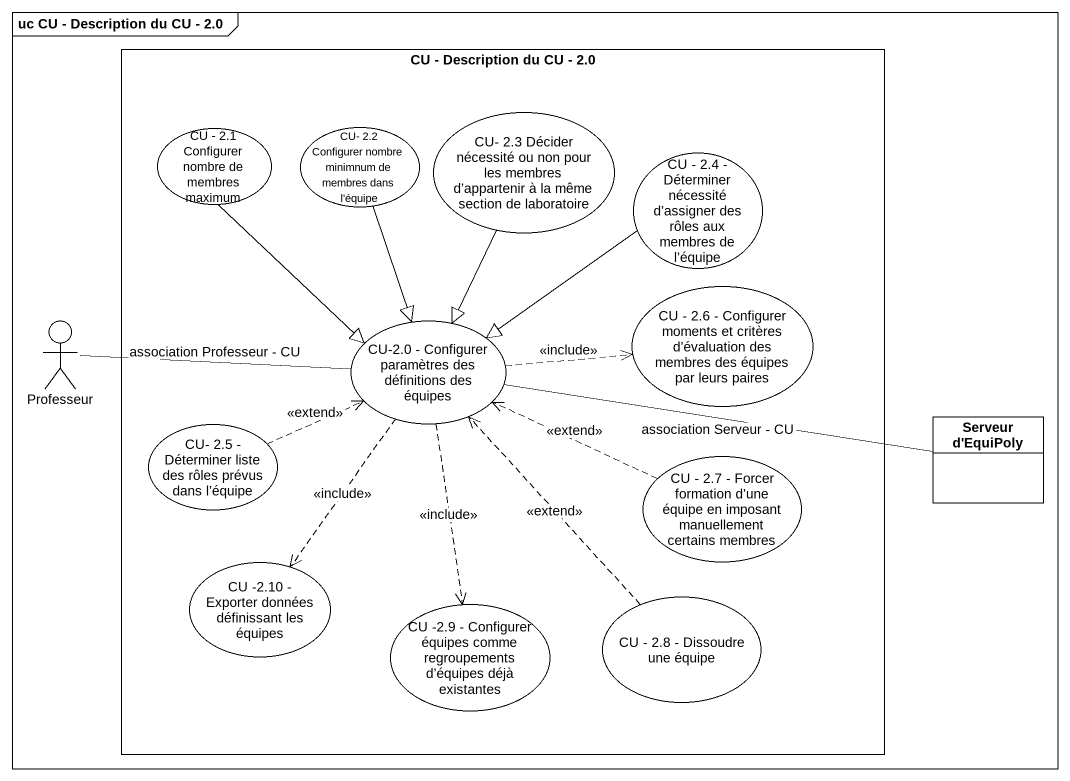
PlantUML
@startuml
mainframe uc CU - Description du CU - 2.0
allowmixing
hide circle
hide empty members
rectangle "CU - Description du CU - 2.0" as CU_Description_du_CU_2_0 {
  usecase "CU - 2.1 Configurer nombre de membres maximum" as CU_2_1_Configurer_nombre_de
  usecase "CU- 2.2 Configurer nombre minimnum de membres dans l'équipe" as CU_2_2_Configurer_nombre
  usecase "CU- 2.3 Décider nécessité ou non pour les membres d’appartenir à la même section de laboratoire" as CU_2_3_Décider_nécessité_ou
  usecase "CU - 2.4 - Déterminer nécessité d’assigner des rôles aux membres de l’équipe" as CU_2_4_Déterminer_nécessité
  usecase "CU-2.0 - Configurer paramètres des définitions des équipes" as CU_2_0_Configurer
  usecase "CU - 2.6 - Configurer moments et critères d’évaluation des membres des équipes par leurs paires" as CU_2_6_Configurer_moments
  usecase "CU- 2.5 - Déterminer liste des rôles prévus dans l’équipe" as CU_2_5_Déterminer_liste_des
  usecase "CU - 2.7 - Forcer formation d’une équipe en imposant manuellement certains membres" as CU_2_7_Forcer_formation_d
  usecase "CU -2.10 - Exporter données définissant les équipes" as CU_2_10_Exporter_données
  usecase "CU - 2.8 - Dissoudre une équipe" as CU_2_8_Dissoudre_une_équipe
  usecase "CU -2.9 - Configurer équipes comme regroupements d’équipes déjà existantes" as CU_2_9_Configurer_équipes
}
actor Professeur
class "Serveur d'EquiPoly" as Serveur_d_EquiPoly
CU_2_1_Configurer_nombre_de --|> CU_2_0_Configurer
CU_2_2_Configurer_nombre --|> CU_2_0_Configurer
CU_2_3_Décider_nécessité_ou --|> CU_2_0_Configurer
CU_2_4_Déterminer_nécessité --|> CU_2_0_Configurer
Professeur -right- CU_2_0_Configurer : association Professeur - CU
CU_2_0_Configurer .right.> CU_2_6_Configurer_moments : <<include>>
CU_2_0_Configurer -right- Serveur_d_EquiPoly : association Serveur - CU
CU_2_0_Configurer ..> CU_2_10_Exporter_données : <<include>>
CU_2_0_Configurer ..> CU_2_9_Configurer_équipes : <<include>>
CU_2_5_Déterminer_liste_des .right.> CU_2_0_Configurer : <<extend>>
CU_2_7_Forcer_formation_d .left.> CU_2_0_Configurer : <<extend>>
CU_2_8_Dissoudre_une_équipe .up.> CU_2_0_Configurer : <<extend>>
@enduml
